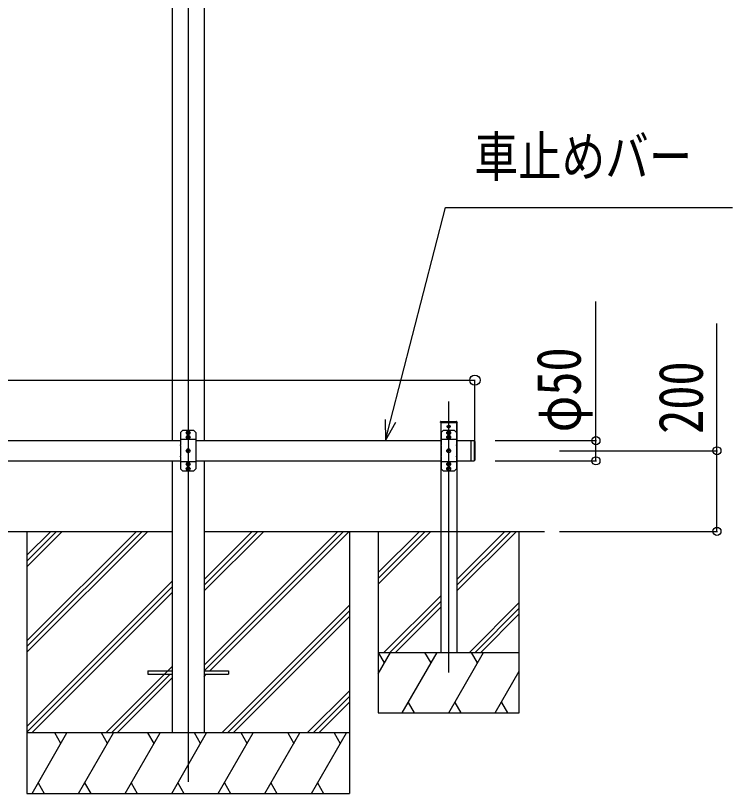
# Model space of a CAD drawing. Units: millimetres, scale not verified. Extents: x -12615 to 12615, y -8910 to 8910.
# Drawn here: x -1208 to 569, y -5640 to -3711 of the extents above; entities that cross this region are included whole.
import ezdxf
from ezdxf.enums import TextEntityAlignment as Align

# ---------------------------------------------------------------- set-up
doc = ezdxf.new("R2010")
doc.units = ezdxf.units.MM
doc.header["$LTSCALE"] = 40
for name, color, linetype in [('0-3_YKK_12', 2, 'Continuous'), ('0-4_YKK_13', 4, 'Continuous'), ('0-5_YKK_A1', 4, 'Continuous'), ('0-6_YKK_D', 6, 'Continuous')]:
    doc.layers.add(name, color=color, linetype=linetype)
doc.styles.add('ＭＳ ゴシック', font='')
doc.styles.get('ＭＳ ゴシック').set_extended_font_data('MS Gothic')

msp = doc.modelspace()

# ---------------------------------------------------------------- linework, layer by layer
at = {"layer": '0-3_YKK_12'}
for p, q in [((-780.16, -2647.77), (-780.16, -5611.35)), ((-134.16, -5340.06), (-134.16, -4667.56)), ((-134.16, -4734.21), (-134.16, -4725.91)), ((-774.42, -4745.56), (-785.89, -4745.56)), ((-780.16, -4751.29), (-780.16, -4739.82)), ((-128.43, -4745.56), (-139.9, -4745.56)), ((-138.31, -4730.06), (-130.01, -4730.06)), ((-134.16, -4751.29), (-134.16, -4739.82)), ((-774.42, -4756.56), (-785.89, -4756.56)), ((-780.16, -4762.29), (-780.16, -4750.82)), ((-128.43, -4756.56), (-139.9, -4756.56)), ((-134.16, -4762.29), (-134.16, -4750.82)), ((-780.16, -4795.79), (-780.16, -4784.32)), ((-134.16, -4795.79), (-134.16, -4784.32)), ((-774.42, -4790.06), (-785.89, -4790.06)), ((-128.43, -4790.06), (-139.9, -4790.06)), ((-780.16, -4829.29), (-780.16, -4817.82)), ((-134.16, -4829.29), (-134.16, -4817.82)), ((-774.42, -4823.56), (-785.89, -4823.56)), ((-774.42, -4834.56), (-785.89, -4834.56)), ((-780.16, -4840.29), (-780.16, -4828.82)), ((-128.43, -4823.56), (-139.9, -4823.56)), ((-128.43, -4834.56), (-139.9, -4834.56)), ((-134.16, -4840.29), (-134.16, -4828.82))]:
    msp.add_line(p, q, dxfattribs=at)
at = {"layer": '0-4_YKK_13'}
for p, q in [((-154.66, -4720.06), (-154.57, -4718.5)), ((-153.66, -4720.06), (-154.66, -4720.06)), ((-153.66, -4720.06), (-114.66, -4720.06)), ((-153.57, -4717.56), (-114.76, -4717.56)), ((-794.16, -4740.06), (-799.16, -4745.06)), ((-799.16, -4745.06), (-799.16, -4775.34)), ((-780.87, -4740.06), (-794.16, -4740.06)), ((-782.54, -4746.15), (-781.5, -4746.17)), ((-782.53, -4744.96), (-781.5, -4744.95)), ((-781.5, -4744.95), (-780.89, -4744.83)), ((-781.5, -4746.17), (-780.89, -4746.29)), ((-780.77, -4744.22), (-780.89, -4744.83)), ((-780.75, -4743.18), (-780.77, -4744.22)), ((-779.57, -4743.18), (-779.55, -4744.22)), ((-779.55, -4744.22), (-779.43, -4744.83)), ((-766.16, -4740.06), (-779.45, -4740.06)), ((-778.82, -4744.95), (-779.43, -4744.83)), ((-778.82, -4746.17), (-779.43, -4746.29)), ((-777.78, -4744.96), (-778.82, -4744.95)), ((-777.78, -4746.15), (-778.82, -4746.17)), ((-766.16, -4740.06), (-761.16, -4745.06)), ((-761.16, -4745.06), (-761.16, -4775.34)), ((-148.16, -4740.06), (-153.16, -4745.06)), ((-153.16, -4745.06), (-153.16, -4775.34)), ((-134.88, -4740.06), (-148.16, -4740.06)), ((-136.54, -4746.15), (-135.5, -4746.17)), ((-136.53, -4744.96), (-135.5, -4744.95)), ((-136.21, -4729.71), (-136.21, -4730.41)), ((-136.21, -4729.71), (-135.01, -4729.71)), ((-136.21, -4730.41), (-135.01, -4730.41)), ((-135.5, -4744.95), (-134.89, -4744.83)), ((-135.5, -4746.17), (-134.89, -4746.29)), ((-134.77, -4744.22), (-134.89, -4744.83)), ((-134.75, -4743.18), (-134.77, -4744.22)), ((-134.51, -4728.01), (-133.81, -4728.01)), ((-134.51, -4728.01), (-134.51, -4729.21)), ((-134.51, -4730.91), (-134.51, -4732.11)), ((-134.51, -4732.11), (-133.81, -4732.11)), ((-133.81, -4728.01), (-133.81, -4729.21)), ((-133.81, -4730.91), (-133.81, -4732.11)), ((-133.57, -4743.18), (-133.55, -4744.22)), ((-133.55, -4744.22), (-133.43, -4744.83)), ((-120.16, -4740.06), (-133.45, -4740.06)), ((-132.82, -4744.95), (-133.43, -4744.83)), ((-132.82, -4746.17), (-133.43, -4746.29)), ((-133.31, -4729.71), (-132.11, -4729.71)), ((-133.31, -4730.41), (-132.11, -4730.41)), ((-131.78, -4744.96), (-132.82, -4744.95)), ((-131.78, -4746.15), (-132.82, -4746.17)), ((-132.11, -4729.71), (-132.11, -4730.41)), ((-120.16, -4740.06), (-115.16, -4745.06)), ((-115.16, -4745.06), (-115.16, -4775.34)), ((-761.16, -4762.46), (-799.16, -4762.46)), ((-782.54, -4757.15), (-781.5, -4757.17)), ((-782.53, -4755.96), (-781.5, -4755.95)), ((-781.5, -4755.95), (-780.89, -4755.83)), ((-781.5, -4757.17), (-780.89, -4757.29)), ((-780.77, -4746.89), (-780.89, -4746.29)), ((-780.77, -4755.22), (-780.89, -4755.83)), ((-780.77, -4757.89), (-780.89, -4757.29)), ((-780.75, -4747.93), (-780.77, -4746.89)), ((-780.75, -4754.18), (-780.77, -4755.22)), ((-780.75, -4758.93), (-780.77, -4757.89)), ((-779.57, -4747.93), (-779.55, -4746.89)), ((-779.57, -4754.18), (-779.55, -4755.22)), ((-779.57, -4758.93), (-779.55, -4757.89)), ((-779.55, -4746.89), (-779.43, -4746.29)), ((-779.55, -4755.22), (-779.43, -4755.83)), ((-779.55, -4757.89), (-779.43, -4757.29)), ((-778.82, -4755.95), (-779.43, -4755.83)), ((-778.82, -4757.17), (-779.43, -4757.29)), ((-777.78, -4755.96), (-778.82, -4755.95)), ((-777.78, -4757.15), (-778.82, -4757.17)), ((-115.16, -4762.46), (-153.16, -4762.46)), ((-136.54, -4757.15), (-135.5, -4757.17)), ((-136.53, -4755.96), (-135.5, -4755.95)), ((-135.5, -4755.95), (-134.89, -4755.83)), ((-135.5, -4757.17), (-134.89, -4757.29)), ((-134.77, -4746.89), (-134.89, -4746.29)), ((-134.77, -4755.22), (-134.89, -4755.83)), ((-134.77, -4757.89), (-134.89, -4757.29)), ((-134.75, -4747.93), (-134.77, -4746.89)), ((-134.75, -4754.18), (-134.77, -4755.22)), ((-134.75, -4758.93), (-134.77, -4757.89)), ((-133.57, -4747.93), (-133.55, -4746.89)), ((-133.57, -4754.18), (-133.55, -4755.22)), ((-133.57, -4758.93), (-133.55, -4757.89)), ((-133.55, -4746.89), (-133.43, -4746.29)), ((-133.55, -4755.22), (-133.43, -4755.83)), ((-133.55, -4757.89), (-133.43, -4757.29)), ((-132.82, -4755.95), (-133.43, -4755.83)), ((-132.82, -4757.17), (-133.43, -4757.29)), ((-131.78, -4755.96), (-132.82, -4755.95)), ((-131.78, -4757.15), (-132.82, -4757.17)), ((-79.16, -4765.06), (-79.16, -4815.06)), ((-79.16, -4765.06), (-71.16, -4765.06)), ((-71.16, -4765.06), (-71.16, -4815.06)), ((-69.16, -4767.06), (-71.16, -4765.06)), ((-799.16, -4776.77), (-799.16, -4803.34)), ((-761.16, -4776.77), (-761.16, -4803.34)), ((-153.16, -4776.77), (-153.16, -4803.34)), ((-115.16, -4776.77), (-115.16, -4803.34)), ((-69.16, -4767.06), (-69.16, -4813.06)), ((-782.54, -4790.65), (-781.5, -4790.67)), ((-782.53, -4789.46), (-781.5, -4789.45)), ((-781.5, -4789.45), (-780.89, -4789.33)), ((-781.5, -4790.67), (-780.89, -4790.79)), ((-780.77, -4788.72), (-780.89, -4789.33)), ((-780.77, -4791.39), (-780.89, -4790.79)), ((-780.75, -4787.68), (-780.77, -4788.72)), ((-780.75, -4792.43), (-780.77, -4791.39)), ((-779.57, -4787.68), (-779.55, -4788.72)), ((-779.57, -4792.43), (-779.55, -4791.39)), ((-779.55, -4788.72), (-779.43, -4789.33)), ((-779.55, -4791.39), (-779.43, -4790.79)), ((-778.82, -4789.45), (-779.43, -4789.33)), ((-778.82, -4790.67), (-779.43, -4790.79)), ((-777.78, -4789.46), (-778.82, -4789.45)), ((-777.78, -4790.65), (-778.82, -4790.67)), ((-136.54, -4790.65), (-135.5, -4790.67)), ((-136.53, -4789.46), (-135.5, -4789.45)), ((-135.5, -4789.45), (-134.89, -4789.33)), ((-135.5, -4790.67), (-134.89, -4790.79)), ((-134.77, -4788.72), (-134.89, -4789.33)), ((-134.77, -4791.39), (-134.89, -4790.79)), ((-134.75, -4787.68), (-134.77, -4788.72)), ((-134.75, -4792.43), (-134.77, -4791.39)), ((-133.57, -4787.68), (-133.55, -4788.72)), ((-133.57, -4792.43), (-133.55, -4791.39)), ((-133.55, -4788.72), (-133.43, -4789.33)), ((-133.55, -4791.39), (-133.43, -4790.79)), ((-132.82, -4789.45), (-133.43, -4789.33)), ((-132.82, -4790.67), (-133.43, -4790.79)), ((-131.78, -4789.46), (-132.82, -4789.45)), ((-131.78, -4790.65), (-132.82, -4790.67)), ((-799.16, -4804.77), (-799.16, -4835.06)), ((-761.16, -4817.66), (-799.16, -4817.66)), ((-782.53, -4822.96), (-781.5, -4822.95)), ((-781.5, -4822.95), (-780.89, -4822.83)), ((-780.77, -4822.22), (-780.89, -4822.83)), ((-780.75, -4821.18), (-780.77, -4822.22)), ((-779.57, -4821.18), (-779.55, -4822.22)), ((-779.55, -4822.22), (-779.43, -4822.83)), ((-778.82, -4822.95), (-779.43, -4822.83)), ((-777.78, -4822.96), (-778.82, -4822.95)), ((-761.16, -4804.77), (-761.16, -4835.06)), ((-153.16, -4804.77), (-153.16, -4835.06)), ((-115.16, -4817.66), (-153.16, -4817.66)), ((-136.53, -4822.96), (-135.5, -4822.95)), ((-135.5, -4822.95), (-134.89, -4822.83)), ((-134.77, -4822.22), (-134.89, -4822.83)), ((-134.75, -4821.18), (-134.77, -4822.22)), ((-133.57, -4821.18), (-133.55, -4822.22)), ((-133.55, -4822.22), (-133.43, -4822.83)), ((-132.82, -4822.95), (-133.43, -4822.83)), ((-131.78, -4822.96), (-132.82, -4822.95)), ((-115.16, -4804.77), (-115.16, -4835.06)), ((-79.16, -4815.06), (-71.16, -4815.06)), ((-69.16, -4813.06), (-71.16, -4815.06)), ((-794.16, -4840.06), (-799.16, -4835.06)), ((-794.16, -4840.06), (-780.87, -4840.06)), ((-782.54, -4824.15), (-781.5, -4824.17)), ((-782.54, -4835.15), (-781.5, -4835.17)), ((-782.53, -4833.96), (-781.5, -4833.95)), ((-781.5, -4824.17), (-780.89, -4824.29)), ((-781.5, -4833.95), (-780.89, -4833.83)), ((-781.5, -4835.17), (-780.89, -4835.29)), ((-780.77, -4824.89), (-780.89, -4824.29)), ((-780.77, -4833.22), (-780.89, -4833.83)), ((-780.77, -4835.89), (-780.89, -4835.29)), ((-780.75, -4825.93), (-780.77, -4824.89)), ((-780.75, -4832.18), (-780.77, -4833.22)), ((-780.75, -4836.93), (-780.77, -4835.89)), ((-779.57, -4825.93), (-779.55, -4824.89)), ((-779.57, -4832.18), (-779.55, -4833.22)), ((-779.57, -4836.93), (-779.55, -4835.89)), ((-779.55, -4824.89), (-779.43, -4824.29)), ((-779.55, -4833.22), (-779.43, -4833.83)), ((-779.55, -4835.89), (-779.43, -4835.29)), ((-779.45, -4840.06), (-766.16, -4840.06)), ((-778.82, -4824.17), (-779.43, -4824.29)), ((-778.82, -4833.95), (-779.43, -4833.83)), ((-778.82, -4835.17), (-779.43, -4835.29)), ((-777.78, -4824.15), (-778.82, -4824.17)), ((-777.78, -4833.96), (-778.82, -4833.95)), ((-777.78, -4835.15), (-778.82, -4835.17)), ((-766.16, -4840.06), (-761.16, -4835.06)), ((-148.16, -4840.06), (-153.16, -4835.06)), ((-148.16, -4840.06), (-134.88, -4840.06)), ((-136.54, -4824.15), (-135.5, -4824.17)), ((-136.54, -4835.15), (-135.5, -4835.17)), ((-136.53, -4833.96), (-135.5, -4833.95)), ((-135.5, -4824.17), (-134.89, -4824.29)), ((-135.5, -4833.95), (-134.89, -4833.83)), ((-135.5, -4835.17), (-134.89, -4835.29)), ((-134.77, -4824.89), (-134.89, -4824.29)), ((-134.77, -4833.22), (-134.89, -4833.83)), ((-134.77, -4835.89), (-134.89, -4835.29)), ((-134.75, -4825.93), (-134.77, -4824.89)), ((-134.75, -4832.18), (-134.77, -4833.22)), ((-134.75, -4836.93), (-134.77, -4835.89)), ((-133.57, -4825.93), (-133.55, -4824.89)), ((-133.57, -4832.18), (-133.55, -4833.22)), ((-133.57, -4836.93), (-133.55, -4835.89)), ((-133.55, -4824.89), (-133.43, -4824.29)), ((-133.55, -4833.22), (-133.43, -4833.83)), ((-133.55, -4835.89), (-133.43, -4835.29)), ((-133.45, -4840.06), (-120.16, -4840.06)), ((-132.82, -4824.17), (-133.43, -4824.29)), ((-132.82, -4833.95), (-133.43, -4833.83)), ((-132.82, -4835.17), (-133.43, -4835.29)), ((-131.78, -4824.15), (-132.82, -4824.17)), ((-131.78, -4833.96), (-132.82, -4833.95)), ((-131.78, -4835.15), (-132.82, -4835.17)), ((-120.16, -4840.06), (-115.16, -4835.06)), ((-880.16, -5335.56), (-880.16, -5344.56)), ((-880.16, -5335.56), (-819.66, -5335.56)), ((-740.66, -5335.56), (-680.16, -5335.56)), ((-680.16, -5335.56), (-680.16, -5344.56)), ((-880.16, -5344.56), (-819.66, -5344.56)), ((-740.66, -5344.56), (-680.16, -5344.56))]:
    msp.add_line(p, q, dxfattribs=at)
msp.add_lwpolyline([(-113.76, -4718.5), (-113.66, -4720.06), (-114.66, -4720.06)], dxfattribs=at)
for centre, radius in [((-134.16, -4730.06), 3.75), ((-780.16, -4745.56), 4.74), ((-134.16, -4745.56), 4.74), ((-780.16, -4756.56), 4.74), ((-134.16, -4756.56), 4.74), ((-780.16, -4790.06), 4.74), ((-134.16, -4790.06), 4.74), ((-780.16, -4823.56), 4.74), ((-134.16, -4823.56), 4.74), ((-780.16, -4834.56), 4.74), ((-134.16, -4834.56), 4.74)]:
    msp.add_circle(centre, radius, dxfattribs=at)
for centre, radius, start, end in [((-153.57, -4718.56), 1, 90, 176.5), ((-114.76, -4718.56), 1, 3.5, 90), ((-780.16, -4745.56), 2.45, 165.9892, 194.0108), ((-780.16, -4739.36), 1, 224.427, 315.573), ((-780.16, -4745.56), 2.45, 75.9892, 104.0108), ((-780.16, -4745.56), 2.45, 345.9892, 14.0108), ((-134.16, -4745.56), 2.45, 165.9892, 194.0108), ((-135.01, -4729.21), 0.5, 270, 0), ((-135.01, -4730.91), 0.5, 0, 90), ((-134.16, -4739.36), 1, 224.427, 315.573), ((-134.16, -4745.56), 2.45, 75.9892, 104.0108), ((-133.31, -4729.21), 0.5, 180, 270), ((-133.31, -4730.91), 0.5, 90, 180), ((-134.16, -4745.56), 2.45, 345.9892, 14.0108), ((-780.16, -4756.56), 2.45, 165.9892, 194.0108), ((-780.16, -4745.56), 2.45, 255.9892, 284.0108), ((-780.16, -4756.56), 2.45, 75.9892, 104.0108), ((-780.16, -4756.56), 2.45, 255.9892, 284.0108), ((-780.16, -4756.56), 2.45, 345.9892, 14.0108), ((-134.16, -4756.56), 2.45, 165.9892, 194.0108), ((-134.16, -4745.56), 2.45, 255.9892, 284.0108), ((-134.16, -4756.56), 2.45, 75.9892, 104.0108), ((-134.16, -4756.56), 2.45, 255.9892, 284.0108), ((-134.16, -4756.56), 2.45, 345.9892, 14.0108), ((-799.86, -4776.06), 1, 314.427, 45.573), ((-760.46, -4776.06), 1, 134.427, 225.573), ((-153.86, -4776.06), 1, 314.427, 45.573), ((-114.46, -4776.06), 1, 134.427, 225.573), ((-799.86, -4804.06), 1, 314.427, 45.573), ((-780.16, -4790.06), 2.45, 165.9892, 194.0108), ((-780.16, -4790.06), 2.45, 75.9892, 104.0108), ((-780.16, -4790.06), 2.45, 255.9892, 284.0108), ((-780.16, -4790.06), 2.45, 345.9892, 14.0108), ((-760.46, -4804.06), 1, 134.427, 225.573), ((-153.86, -4804.06), 1, 314.427, 45.573), ((-134.16, -4790.06), 2.45, 165.9892, 194.0108), ((-134.16, -4790.06), 2.45, 75.9892, 104.0108), ((-134.16, -4790.06), 2.45, 255.9892, 284.0108), ((-134.16, -4790.06), 2.45, 345.9892, 14.0108), ((-114.46, -4804.06), 1, 134.427, 225.573), ((-780.16, -4823.56), 2.45, 165.9892, 194.0108), ((-780.16, -4823.56), 2.45, 75.9892, 104.0108), ((-780.16, -4823.56), 2.45, 345.9892, 14.0108), ((-134.16, -4823.56), 2.45, 165.9892, 194.0108), ((-134.16, -4823.56), 2.45, 75.9892, 104.0108), ((-134.16, -4823.56), 2.45, 345.9892, 14.0108), ((-780.16, -4834.56), 2.45, 165.9892, 194.0108), ((-780.16, -4840.76), 1, 44.427, 135.573), ((-780.16, -4823.56), 2.45, 255.9892, 284.0108), ((-780.16, -4834.56), 2.45, 75.9892, 104.0108), ((-780.16, -4834.56), 2.45, 255.9892, 284.0108), ((-780.16, -4834.56), 2.45, 345.9892, 14.0108), ((-134.16, -4834.56), 2.45, 165.9892, 194.0108), ((-134.16, -4840.76), 1, 44.427, 135.573), ((-134.16, -4823.56), 2.45, 255.9892, 284.0108), ((-134.16, -4834.56), 2.45, 75.9892, 104.0108), ((-134.16, -4834.56), 2.45, 255.9892, 284.0108), ((-134.16, -4834.56), 2.45, 345.9892, 14.0108)]:
    msp.add_arc(centre, radius, start, end, dxfattribs=at)
at = {"layer": '0-5_YKK_A1'}
for p, q in [((-819.66, -3077.48), (-819.66, -4765.06)), ((-740.66, -3077.48), (-740.66, -4765.06)), ((-154.16, -4720.06), (-114.16, -4720.06)), ((-154.16, -4720.06), (-154.16, -5290.06)), ((-114.16, -4745.39), (-114.16, -4720.06)), ((-114.16, -4720.06), (-114.16, -5290.06)), ((-1476.16, -4765.06), (-799.16, -4765.06)), ((-761.16, -4765.06), (-154.16, -4765.06)), ((-114.16, -4765.06), (-79.16, -4765.06)), ((-1476.16, -4815.06), (-799.16, -4815.06)), ((-819.66, -4815.06), (-819.66, -5490.06)), ((-761.16, -4815.06), (-154.16, -4815.06)), ((-740.66, -4815.06), (-740.66, -5490.06)), ((-114.16, -4815.06), (-79.16, -4815.06)), ((-2172.66, -4990.06), (-819.66, -4990.06)), ((-1180.06, -4990.05), (-1180.06, -5640.05)), ((-1180.06, -5261.55), (-908.55, -4990.05)), ((-1180.06, -5275.7), (-894.41, -4990.05)), ((-1180.06, -5289.84), (-880.27, -4990.05)), ((-1180.06, -5049.42), (-1120.69, -4990.05)), ((-1180.06, -5063.57), (-1106.54, -4990.05)), ((-1180.06, -5077.71), (-1092.4, -4990.05)), ((-740.66, -5321.63), (-409.08, -4990.05)), ((-740.66, -5335.78), (-394.93, -4990.05)), ((-740.66, -5137.79), (-592.92, -4990.05)), ((-740.66, -5123.65), (-607.07, -4990.05)), ((-740.66, -5109.5), (-621.21, -4990.05)), ((-740.66, -4990.06), (103.18, -4990.06)), ((-726.3, -5335.56), (-380.79, -4990.05)), ((-380.06, -4990.05), (-380.06, -5640.05)), ((-309.16, -4990.06), (-309.16, -5440.06)), ((-309.16, -5092.4), (-206.81, -4990.06)), ((-309.16, -5106.55), (-192.67, -4990.06)), ((-309.16, -5120.69), (-178.53, -4990.06)), ((-114.16, -5137.82), (33.6, -4990.06)), ((-114.16, -5123.68), (19.46, -4990.06)), ((-114.16, -5109.54), (5.32, -4990.06)), ((40.84, -5440.06), (40.84, -4990.06)), ((-1180.06, -5473.69), (-819.66, -5113.29)), ((-1180.06, -5487.83), (-819.66, -5127.43)), ((-1168.14, -5490.05), (-819.66, -5141.58)), ((-294.68, -5290.06), (-154.16, -5149.54)), ((-280.54, -5290.06), (-154.16, -5163.68)), ((-82.55, -5290.06), (40.84, -5166.67)), ((-696.95, -5490.05), (-380.06, -5173.17)), ((-682.81, -5490.05), (-380.06, -5187.31)), ((-266.4, -5290.06), (-154.16, -5177.82)), ((-68.41, -5290.06), (40.84, -5180.81)), ((-668.66, -5490.05), (-380.06, -5201.45)), ((-54.27, -5290.06), (40.84, -5194.95)), ((-309.16, -5343.17), (-278.5, -5290.06)), ((-309.16, -5290.06), (40.84, -5290.06)), ((-293.5, -5316.04), (-308.5, -5290.06)), ((-249.63, -5440.06), (-163.03, -5290.06)), ((-178.03, -5316.04), (-193.03, -5290.06)), ((-154.16, -5290.06), (-114.16, -5290.06)), ((-134.16, -5440.06), (-47.56, -5290.06)), ((-62.56, -5316.04), (-77.56, -5290.06)), ((-984.29, -5490.05), (-819.66, -5325.42)), ((-18.69, -5440.06), (40.84, -5336.95)), ((-970.15, -5490.05), (-824.65, -5344.56)), ((-956.01, -5490.05), (-819.66, -5353.71)), ((-740.66, -5349.92), (-735.3, -5344.56)), ((-484.81, -5490.05), (-380.06, -5385.3)), ((-470.67, -5490.05), (-380.06, -5399.44)), ((-456.53, -5490.05), (-380.06, -5413.58)), ((-234.63, -5414.08), (-219.63, -5440.06)), ((-119.16, -5414.08), (-104.16, -5440.06)), ((-3.69, -5414.08), (11.31, -5440.06)), ((-309.16, -5440.06), (40.84, -5440.06)), ((-380.06, -5490.05), (-1180.06, -5490.05)), ((-1167.35, -5640.05), (-1080.75, -5490.05)), ((-1095.75, -5516.04), (-1110.75, -5490.05)), ((-1051.88, -5640.05), (-965.28, -5490.05)), ((-980.28, -5516.04), (-995.28, -5490.05)), ((-936.41, -5640.05), (-849.81, -5490.05)), ((-864.81, -5516.04), (-879.81, -5490.05)), ((-820.94, -5640.05), (-734.34, -5490.05)), ((-749.34, -5516.04), (-764.34, -5490.05)), ((-705.47, -5640.05), (-618.87, -5490.05)), ((-633.87, -5516.04), (-648.87, -5490.05)), ((-590, -5640.05), (-503.4, -5490.05)), ((-533.4, -5490.05), (-518.4, -5516.04)), ((-474.53, -5640.05), (-387.93, -5490.05)), ((-417.93, -5490.05), (-402.93, -5516.04)), ((-1152.35, -5614.07), (-1137.35, -5640.05)), ((-1036.88, -5614.07), (-1021.88, -5640.05)), ((-921.41, -5614.07), (-906.41, -5640.05)), ((-805.94, -5614.07), (-790.94, -5640.05)), ((-690.47, -5614.07), (-675.47, -5640.05)), ((-575, -5614.08), (-560, -5640.05)), ((-459.53, -5614.08), (-444.53, -5640.05)), ((-1180.06, -5640.05), (-380.06, -5640.05))]:
    msp.add_line(p, q, dxfattribs=at)
at = {"layer": '0-6_YKK_D'}
for p, q in [((-2923.16, -4615.06), (-69.16, -4615.06)), ((-69.16, -4766.06), (-69.16, -4614.06)), ((-19.16, -4765.06), (231.84, -4765.06)), ((140.84, -4790.06), (531.84, -4790.06)), ((-19.16, -4815.06), (231.84, -4815.06)), ((140.84, -4990.06), (531.84, -4990.06))]:
    msp.add_line(p, q, dxfattribs=at)
for points in [[(-291.22, -4765.06), (-278.5, -4715.67), (-142.23, -4186.42), (569.23, -4186.42)], [(230.84, -4815.06), (230.84, -4765.06), (230.84, -4419.72)], [(530.84, -4990.06), (530.84, -4790.06), (530.84, -4474.06)], [(-291.73, -4712.26), (-291.22, -4765.06), (-265.27, -4719.07)]]:
    msp.add_lwpolyline(points, dxfattribs=at)
for centre, radius in [((-69.16, -4615.06), 12.75), ((230.84, -4765.06), 10), ((530.84, -4790.06), 10), ((230.84, -4815.06), 10), ((530.84, -4990.06), 10)]:
    msp.add_circle(centre, radius, dxfattribs=at)

# ---------------------------------------------------------------- texts
at = {"layer": '0-6_YKK_D', "style": 'ＭＳ ゴシック', "width": 0.8}
msp.add_text('車止めバー', height=98.97, dxfattribs=at).set_placement((-70.23, -4139.54), align=Align.BOTTOM_LEFT)
for s, p in [('φ50', (226.17, -4744.39)), ('200', (528.84, -4748.06))]:
    msp.add_text(s, height=110, rotation=90, dxfattribs=at).set_placement(p, align=Align.BOTTOM_LEFT)

doc.saveas('drawing.dxf')
